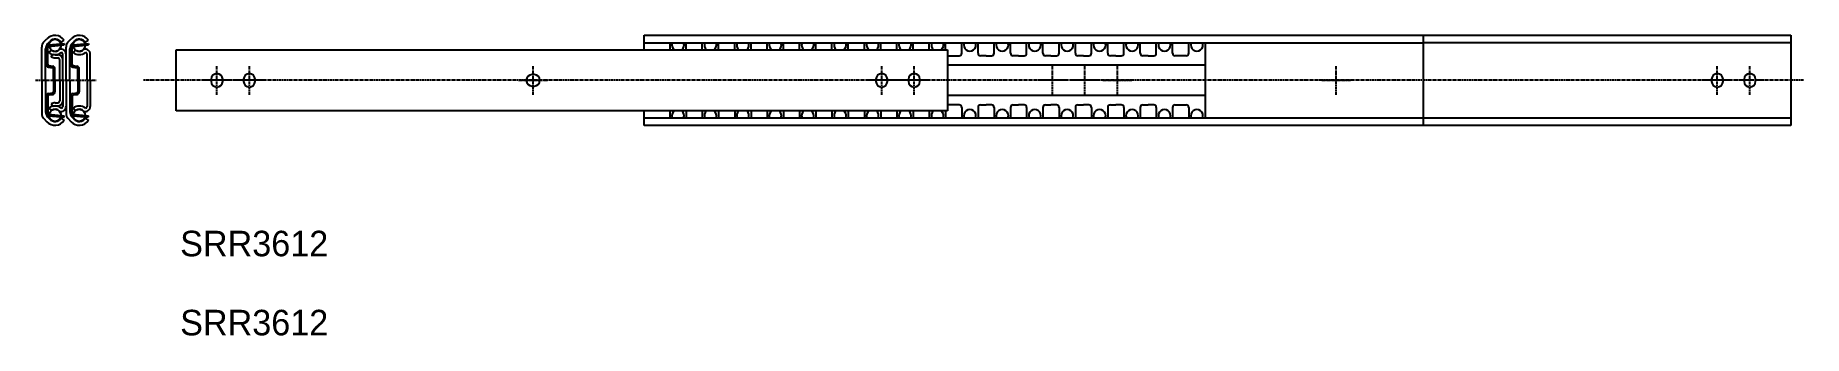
# Model space of a CAD drawing. Extents: x -47 to 646, y 10 to 128.
import ezdxf

# ---------------------------------------------------------------- set-up
doc = ezdxf.new("R2010")
doc.units = 0
doc.linetypes.add('CENTER', pattern=[2, 1.25, -0.25, 0.25, -0.25])
doc.layers.get('0').update_dxf_attribs({"linetype": 'CONTINUOUS'})
doc.layers.add('CENTER', color=1, linetype='CENTER')

msp = doc.modelspace()

# ---------------------------------------------------------------- linework, layer by layer
at = {"color": 7, "linetype": 'CONTINUOUS'}
for p, q in [((-43.45, 124.9), (-42.18, 126.27)), ((-41.93, 124.3), (-41.06, 125.23)), ((-36.63, 124.8), (-35.39, 125.69)), ((-33.95, 124.9), (-32.68, 126.27)), ((-32.43, 124.3), (-31.56, 125.23)), ((-27.13, 124.8), (-25.89, 125.69)), ((191.73, 127.65), (496.73, 127.65)), ((191.73, 122), (191.73, 127.65)), ((191.73, 124.65), (201.73, 124.65)), ((201.73, 124.65), (411.33, 124.65)), ((201.73, 124.65), (201.73, 122)), ((208.13, 122), (208.13, 124.65)), ((214.43, 122), (214.43, 124.65)), ((220.83, 122), (220.83, 124.65)), ((227.13, 122), (227.13, 124.65)), ((233.53, 122), (233.53, 124.65)), ((239.83, 122), (239.83, 124.65)), ((246.23, 122), (246.23, 124.65)), ((252.53, 122), (252.53, 124.65)), ((258.93, 122), (258.93, 124.65)), ((265.23, 122), (265.23, 124.65)), ((271.63, 122), (271.63, 124.65)), ((277.93, 122), (277.93, 124.65)), ((284.33, 122), (284.33, 124.65)), ((290.63, 122), (290.63, 124.65)), ((297.03, 122), (297.03, 124.65)), ((303.33, 122), (303.33, 124.65)), ((309.73, 122), (309.73, 124.65)), ((316.03, 120.6), (316.03, 124.65)), ((322.43, 120.6), (322.43, 124.65)), ((328.73, 120.6), (328.73, 124.65)), ((335.13, 120.6), (335.13, 124.65)), ((341.43, 120.6), (341.43, 124.65)), ((347.83, 120.6), (347.83, 124.65)), ((354.13, 120.6), (354.13, 124.65)), ((360.53, 120.6), (360.53, 124.65)), ((366.83, 120.6), (366.83, 124.65)), ((373.23, 120.6), (373.23, 124.65)), ((379.53, 120.6), (379.53, 124.65)), ((385.93, 120.6), (385.93, 124.65)), ((392.23, 120.6), (392.23, 124.65)), ((398.63, 120.6), (398.63, 124.65)), ((404.93, 120.6), (404.93, 124.65)), ((411.33, 124.65), (411.33, 95.35)), ((411.33, 124.65), (496.73, 124.65)), ((496.73, 127.65), (640.7, 127.65)), ((496.73, 127.65), (496.73, 92.35)), ((640.7, 124.65), (496.73, 124.65)), ((640.7, 127.65), (640.7, 92.35)), ((-44.19, 110), (-44.19, 123)), ((-44.19, 110), (-44.19, 123)), ((-42.67, 110), (-42.67, 122.41)), ((-42.41, 116.15), (-42.41, 122.94)), ((-41.81, 116.15), (-41.81, 122.94)), ((-41.5, 123.93), (-35.47, 124.5)), ((-41.45, 123.33), (-35.41, 123.9)), ((-41.4, 120.95), (-40.43, 121.8)), ((-40.52, 119.16), (-39.9, 120.22)), ((-38.96, 118.84), (-37.83, 118.8)), ((-38.91, 120.04), (-37.79, 120)), ((-37.16, 110), (-37.16, 118.1)), ((-35.96, 110), (-35.96, 120.24)), ((-35.96, 110), (-35.96, 120.24)), ((-35.96, 113.72), (-35.96, 118.1)), ((-35.41, 124.5), (-35.41, 123.9)), ((-34.69, 110), (-34.69, 123)), ((-34.69, 110), (-34.69, 123)), ((-34.69, 110), (-34.69, 120.24)), ((-34.69, 110), (-34.69, 120.24)), ((-34.69, 110), (-34.69, 120.24)), ((-33.17, 110), (-33.17, 122.41)), ((-32.91, 116.15), (-32.91, 122.94)), ((-32.31, 116.15), (-32.31, 122.94)), ((-32.01, 123.93), (-25.97, 124.5)), ((-31.95, 123.33), (-25.91, 123.9)), ((-31.9, 120.95), (-30.93, 121.8)), ((-26.46, 110), (-26.46, 120.24)), ((-26.46, 110), (-26.46, 120.24)), ((-26.46, 113.72), (-26.46, 118.1)), ((-25.91, 124.5), (-25.91, 123.9)), ((-25.19, 110), (-25.19, 120.24)), ((8.5, 122), (310.5, 122)), ((8.5, 98), (8.5, 122)), ((310.5, 122), (310.5, 98)), ((310.5, 119.6), (315.03, 119.6)), ((325.58, 119.6), (323.43, 119.6)), ((325.58, 119.6), (327.73, 119.6)), ((338.28, 119.6), (336.13, 119.6)), ((338.28, 119.6), (340.43, 119.6)), ((350.98, 119.6), (348.83, 119.6)), ((350.98, 119.6), (353.13, 119.6)), ((363.68, 119.6), (361.53, 119.6)), ((363.68, 119.6), (365.83, 119.6)), ((376.38, 119.6), (374.23, 119.6)), ((376.38, 119.6), (378.53, 119.6)), ((389.08, 119.6), (386.93, 119.6)), ((389.08, 119.6), (391.23, 119.6)), ((401.78, 119.6), (399.63, 119.6)), ((403.93, 119.6), (401.78, 119.6)), ((-41.55, 115.16), (-39.96, 114.93)), ((-41.47, 115.75), (-39.87, 115.52)), ((-39.61, 110), (-39.61, 114.53)), ((-39.01, 110), (-39.01, 114.53)), ((-35.96, 110), (-35.96, 113.72)), ((-32.05, 115.16), (-30.46, 114.93)), ((-31.97, 115.75), (-30.37, 115.52)), ((-30.11, 110), (-30.11, 114.53)), ((-29.51, 110), (-29.51, 114.53)), ((-26.46, 110), (-26.46, 113.72)), ((148.6, 112.25), (147.8, 112.25)), ((411.33, 116), (310.5, 116)), ((-44.19, 110), (-44.19, 97)), ((-44.19, 110), (-44.19, 97)), ((-42.67, 110), (-42.67, 97.59)), ((-41.55, 104.84), (-39.96, 105.07)), ((-41.47, 104.25), (-39.87, 104.48)), ((-39.61, 110), (-39.61, 105.47)), ((-39.01, 110), (-39.01, 105.47)), ((-37.16, 110), (-37.16, 101.9)), ((-35.96, 110), (-35.96, 99.76)), ((-35.96, 110), (-35.96, 99.76)), ((-35.96, 110), (-35.96, 106.29)), ((-35.96, 106.29), (-35.96, 101.9)), ((-34.69, 110), (-34.69, 97)), ((-34.69, 110), (-34.69, 97)), ((-34.69, 110), (-34.69, 99.76)), ((-34.69, 110), (-34.69, 99.76)), ((-34.69, 110), (-34.69, 99.76)), ((-33.17, 110), (-33.17, 97.59)), ((-32.05, 104.84), (-30.46, 105.07)), ((-31.97, 104.25), (-30.37, 104.48)), ((-30.11, 110), (-30.11, 105.47)), ((-29.51, 110), (-29.51, 105.47)), ((-26.46, 110), (-26.46, 99.76)), ((-26.46, 110), (-26.46, 99.76)), ((-26.46, 110), (-26.46, 106.29)), ((-26.46, 106.29), (-26.46, 101.9)), ((-25.19, 110), (-25.19, 99.76)), ((22.15, 110.4), (22.15, 109.6)), ((26.65, 109.6), (26.65, 110.4)), ((34.85, 110.4), (34.85, 109.6)), ((39.35, 109.6), (39.35, 110.4)), ((147.8, 107.75), (148.6, 107.75)), ((282.45, 110.4), (282.45, 109.6)), ((286.95, 109.6), (286.95, 110.4)), ((295.15, 110.4), (295.15, 109.6)), ((299.65, 109.6), (299.65, 110.4)), ((411.33, 104), (310.5, 104)), ((609.65, 110.4), (609.65, 109.6)), ((614.15, 109.6), (614.15, 110.4)), ((622.35, 110.4), (622.35, 109.6)), ((626.85, 109.6), (626.85, 110.4)), ((-42.41, 103.85), (-42.41, 97.06)), ((-41.81, 103.85), (-41.81, 97.06)), ((-41.4, 99.05), (-40.43, 98.2)), ((-40.52, 100.84), (-39.9, 99.78)), ((-38.96, 101.16), (-37.83, 101.2)), ((-38.91, 99.96), (-37.79, 100)), ((-32.91, 103.85), (-32.91, 97.06)), ((-32.31, 103.85), (-32.31, 97.06)), ((-31.9, 99.05), (-30.93, 98.2)), ((310.5, 98), (8.5, 98)), ((191.73, 92.35), (191.73, 98)), ((201.73, 98), (201.73, 95.35)), ((208.13, 98), (208.13, 95.35)), ((214.43, 98), (214.43, 95.35)), ((220.83, 98), (220.83, 95.35)), ((227.13, 98), (227.13, 95.35)), ((233.53, 98), (233.53, 95.35)), ((239.83, 98), (239.83, 95.35)), ((246.23, 98), (246.23, 95.35)), ((252.53, 98), (252.53, 95.35)), ((258.93, 98), (258.93, 95.35)), ((265.23, 98), (265.23, 95.35)), ((271.63, 98), (271.63, 95.35)), ((277.93, 98), (277.93, 95.35)), ((284.33, 98), (284.33, 95.35)), ((290.63, 98), (290.63, 95.35)), ((297.03, 98), (297.03, 95.35)), ((303.33, 98), (303.33, 95.35)), ((309.73, 98), (309.73, 95.35)), ((315.03, 100.4), (310.5, 100.4)), ((316.03, 99.4), (316.03, 95.35)), ((322.43, 99.4), (322.43, 95.35)), ((323.43, 100.4), (325.58, 100.4)), ((327.73, 100.4), (325.58, 100.4)), ((328.73, 99.4), (328.73, 95.35)), ((335.13, 99.4), (335.13, 95.35)), ((336.13, 100.4), (338.28, 100.4)), ((340.43, 100.4), (338.28, 100.4)), ((341.43, 99.4), (341.43, 95.35)), ((347.83, 99.4), (347.83, 95.35)), ((348.83, 100.4), (350.98, 100.4)), ((353.13, 100.4), (350.98, 100.4)), ((354.13, 99.4), (354.13, 95.35)), ((360.53, 99.4), (360.53, 95.35)), ((361.53, 100.4), (363.68, 100.4)), ((365.83, 100.4), (363.68, 100.4)), ((366.83, 99.4), (366.83, 95.35)), ((373.23, 99.4), (373.23, 95.35)), ((374.23, 100.4), (376.38, 100.4)), ((378.53, 100.4), (376.38, 100.4)), ((379.53, 99.4), (379.53, 95.35)), ((385.93, 99.4), (385.93, 95.35)), ((386.93, 100.4), (389.08, 100.4)), ((391.23, 100.4), (389.08, 100.4)), ((392.23, 99.4), (392.23, 95.35)), ((398.63, 99.4), (398.63, 95.35)), ((399.63, 100.4), (401.78, 100.4)), ((401.78, 100.4), (403.93, 100.4)), ((404.93, 99.4), (404.93, 95.35)), ((-43.45, 95.1), (-42.18, 93.73)), ((-41.93, 95.7), (-41.06, 94.77)), ((-41.51, 96.07), (-35.47, 95.5)), ((-41.45, 96.67), (-35.41, 96.1)), ((-36.63, 95.2), (-35.39, 94.31)), ((-35.41, 95.5), (-35.41, 96.1)), ((-33.95, 95.1), (-32.68, 93.73)), ((-32.43, 95.7), (-31.56, 94.77)), ((-32.01, 96.07), (-25.97, 95.5)), ((-31.95, 96.67), (-25.91, 96.1)), ((-27.13, 95.2), (-25.89, 94.31)), ((-25.91, 95.5), (-25.91, 96.1)), ((191.73, 95.35), (201.73, 95.35)), ((496.73, 92.35), (191.73, 92.35)), ((201.73, 95.35), (411.33, 95.35)), ((411.33, 95.35), (496.73, 95.35)), ((496.73, 95.35), (640.7, 95.35)), ((640.7, 92.35), (496.73, 92.35))]:
    msp.add_line(p, q, dxfattribs=at)
for centre in [(-39.01, 123.75), (-29.51, 123.75), (-39.01, 96.25), (-29.51, 96.25)]:
    msp.add_circle(centre, 2.38, dxfattribs=at)
for centre, radius, start, end in [((-41.4, 123), 2.79, 137.2011, 179.9998), ((-39.01, 123.33), 4.32, 33.0728, 137.199), ((-39.01, 123.33), 2.8, 31.65078, 137.2018), ((-31.9, 123), 2.79, 137.2012, 179.9998), ((-29.51, 123.33), 4.32, 33.07207, 137.1988), ((-29.51, 123.33), 2.8, 31.64973, 137.2015), ((204.93, 123.8), 2.38, 159.07517, 229.13931), ((204.93, 123.8), 2.38, 310.86069, 20.92483), ((217.63, 123.8), 2.38, 159.07517, 229.13931), ((217.63, 123.8), 2.38, 310.86069, 20.92483), ((230.33, 123.8), 2.38, 159.07517, 229.13931), ((230.33, 123.8), 2.38, 310.86069, 20.92483), ((243.03, 123.8), 2.38, 159.07517, 229.13931), ((243.03, 123.8), 2.38, 310.86069, 20.92483), ((255.73, 123.8), 2.38, 159.07517, 229.13931), ((255.73, 123.8), 2.38, 310.86069, 20.92483), ((268.43, 123.8), 2.38, 159.07517, 229.13931), ((268.43, 123.8), 2.38, 310.86069, 20.92483), ((281.13, 123.8), 2.38, 159.07517, 229.13931), ((281.13, 123.8), 2.38, 310.86069, 20.92483), ((293.83, 123.8), 2.38, 159.07517, 229.13931), ((293.83, 123.8), 2.38, 310.86069, 20.92483), ((306.53, 123.8), 2.38, 159.07517, 229.13931), ((306.53, 123.8), 2.38, 310.86069, 20.92483), ((319.23, 123.8), 2.38, 159.07517, 20.92483), ((331.93, 123.8), 2.38, 159.07517, 20.92483), ((344.63, 123.8), 2.38, 159.07517, 20.92483), ((357.33, 123.8), 2.38, 159.07517, 20.92483), ((370.03, 123.8), 2.38, 159.07517, 20.92483), ((382.73, 123.8), 2.38, 159.07517, 20.92483), ((395.43, 123.8), 2.38, 159.07517, 20.92483), ((408.13, 123.8), 2.38, 159.07517, 20.92483), ((-39.88, 122.41), 2.79, 137.19709, 180.00343), ((-41.41, 122.94), 1, 95.3513, 179.9995), ((-41.41, 122.94), 0.4, 95.3581, 179.9987), ((-39.01, 123.75), 3.68, 229.50109, 310.91789), ((-38.76, 123.74), 4.9, 249.0227, 267.7341), ((-39.01, 123.75), 2.41, 233.9298, 319.49143), ((-38.76, 123.74), 3.7, 252.1337, 267.7341), ((-37.86, 118.1), 0.7, 359.98424, 87.73957), ((-37.86, 118.1), 1.9, 0, 87.73434), ((-36.69, 120.24), 2, 0, 104.11258), ((-36.69, 120.24), 0.73, 0.00933, 82.8914), ((-30.38, 122.41), 2.79, 137.19641, 180.00469), ((-31.91, 122.94), 1, 95.3513, 179.9995), ((-31.91, 122.94), 0.4, 95.3574, 179.9987), ((-29.51, 123.75), 3.68, 229.50217, 310.91789), ((-29.51, 123.75), 2.41, 233.9299, 319.4979), ((-27.19, 120.24), 2, 0, 104.10787), ((-27.19, 120.24), 0.73, 0.01475, 82.89588), ((315.03, 120.6), 1, 270, 0), ((323.43, 120.6), 1, 180, 270), ((327.73, 120.6), 1, 270, 0), ((336.13, 120.6), 1, 180, 270), ((340.43, 120.6), 1, 270, 0), ((348.83, 120.6), 1, 180, 270), ((353.13, 120.6), 1, 270, 0), ((361.53, 120.6), 1, 180, 270), ((365.83, 120.6), 1, 270, 0), ((374.23, 120.6), 1, 180, 270), ((378.53, 120.6), 1, 270, 0), ((386.93, 120.6), 1, 180, 270), ((391.23, 120.6), 1, 270, 0), ((399.63, 120.6), 1, 180, 270), ((403.93, 120.6), 1, 270, 0), ((-41.41, 116.15), 1, 180, 261.8742), ((-41.41, 116.15), 0.4, 179.9987, 261.8919), ((-40.01, 114.53), 0.4, 0.0013, 81.8926), ((-40.01, 114.53), 1, 0, 81.8735), ((-31.91, 116.15), 1, 180, 261.874), ((-31.91, 116.15), 0.4, 179.9987, 261.8926), ((-30.51, 114.53), 0.4, 0.0013, 81.893), ((-30.51, 114.53), 1, 0, 81.8732), ((24.4, 110.4), 2.25, 0, 180), ((37.1, 110.4), 2.25, 0, 180), ((147.8, 110), 2.25, 90, 270), ((148.6, 110), 2.25, 270, 90), ((284.7, 110.4), 2.25, 0, 180), ((297.4, 110.4), 2.25, 0, 180), ((611.9, 110.4), 2.25, 0, 180), ((624.6, 110.4), 2.25, 0, 180), ((-41.41, 103.85), 1, 98.1263, 179.9995), ((-41.41, 103.85), 0.4, 98.1049, 179.9987), ((-40.01, 105.47), 0.4, 278.1056, 0.0013), ((-40.01, 105.47), 1, 278.1265, 0.0005), ((-31.91, 103.85), 1, 98.126, 179.9995), ((-31.91, 103.85), 0.4, 98.1052, 179.9987), ((-30.51, 105.47), 0.4, 278.1054, 0.0013), ((-30.51, 105.47), 1, 278.1263, 0.0005), ((24.4, 109.6), 2.25, 180, 0), ((37.1, 109.6), 2.25, 180, 0), ((284.7, 109.6), 2.25, 180, 0), ((297.4, 109.6), 2.25, 180, 0), ((611.9, 109.6), 2.25, 180, 0), ((624.6, 109.6), 2.25, 180, 0), ((-41.4, 97), 2.79, 180, 222.8005), ((-39.88, 97.59), 2.79, 180, 222.8007), ((-41.41, 97.06), 1, 180, 264.6492), ((-41.41, 97.06), 0.4, 179.9987, 264.6404), ((-39.01, 96.25), 3.68, 49.08106, 130.49926), ((-38.76, 96.26), 4.9, 92.2659, 110.97679), ((-39.01, 96.25), 2.41, 40.50683, 126.0686), ((-38.76, 96.26), 3.7, 92.2659, 107.8664), ((-37.86, 101.9), 0.7, 272.2681, 359.9995), ((-37.86, 101.9), 1.9, 272.2682, 0.0003), ((-36.69, 99.76), 2, 255.88772, 0.0003), ((-36.69, 99.76), 0.73, 277.11372, 359.98856), ((-31.9, 97), 2.79, 180, 222.8005), ((-30.38, 97.59), 2.79, 180, 222.8006), ((-31.91, 97.06), 1, 180, 264.6491), ((-31.91, 97.06), 0.4, 179.9987, 264.6401), ((-29.51, 96.25), 3.68, 49.08109, 130.4979), ((-29.51, 96.25), 2.41, 40.5045, 126.0686), ((-27.19, 99.76), 2, 255.88972, 0.0003), ((-27.19, 99.76), 0.73, 277.1083, 0.0007), ((204.93, 96.2), 2.38, 130.86069, 200.92483), ((204.93, 96.2), 2.38, 339.07517, 49.13931), ((217.63, 96.2), 2.38, 130.86069, 200.92483), ((217.63, 96.2), 2.38, 339.07517, 49.13931), ((230.33, 96.2), 2.38, 130.86069, 200.92483), ((230.33, 96.2), 2.38, 339.07517, 49.13931), ((243.03, 96.2), 2.38, 130.86069, 200.92483), ((243.03, 96.2), 2.38, 339.07517, 49.13931), ((255.73, 96.2), 2.38, 130.86069, 200.92483), ((255.73, 96.2), 2.38, 339.07517, 49.13931), ((268.43, 96.2), 2.38, 130.86069, 200.92483), ((268.43, 96.2), 2.38, 339.07517, 49.13931), ((281.13, 96.2), 2.38, 130.86069, 200.92483), ((281.13, 96.2), 2.38, 339.07517, 49.13931), ((293.83, 96.2), 2.38, 130.86069, 200.92483), ((293.83, 96.2), 2.38, 339.07517, 49.13931), ((306.53, 96.2), 2.38, 130.86069, 200.92483), ((306.53, 96.2), 2.38, 339.07517, 49.13931), ((315.03, 99.4), 1, 0, 90), ((319.23, 96.2), 2.38, 339.07517, 200.92483), ((323.43, 99.4), 1, 90, 180), ((327.73, 99.4), 1, 0, 90), ((331.93, 96.2), 2.38, 339.07517, 200.92483), ((336.13, 99.4), 1, 90, 180), ((340.43, 99.4), 1, 0, 90), ((344.63, 96.2), 2.38, 339.07517, 200.92483), ((348.83, 99.4), 1, 90, 180), ((353.13, 99.4), 1, 0, 90), ((357.33, 96.2), 2.38, 339.07517, 200.92483), ((361.53, 99.4), 1, 90, 180), ((365.83, 99.4), 1, 0, 90), ((370.03, 96.2), 2.38, 339.07517, 200.92483), ((374.23, 99.4), 1, 90, 180), ((378.53, 99.4), 1, 0, 90), ((382.73, 96.2), 2.38, 339.07517, 200.92483), ((386.93, 99.4), 1, 90, 180), ((391.23, 99.4), 1, 0, 90), ((395.43, 96.2), 2.38, 339.07517, 200.92483), ((399.63, 99.4), 1, 90, 180), ((403.93, 99.4), 1, 0, 90), ((408.13, 96.2), 2.38, 339.07517, 200.92483), ((-39.01, 96.67), 4.32, 222.8006, 326.9272), ((-39.01, 96.67), 2.8, 222.7996, 328.35066), ((-29.51, 96.67), 4.32, 222.8007, 326.9282), ((-29.51, 96.67), 2.8, 222.7998, 328.35219)]:
    msp.add_arc(centre, radius, start, end, dxfattribs=at)
at = {"layer": 'CENTER', "color": 1, "linetype": 'CENTER'}
for p, q in [((24.4, 104.35), (24.4, 115.65)), ((37.1, 104.35), (37.1, 115.65)), ((148.2, 104.35), (148.2, 115.65)), ((284.7, 104.35), (284.7, 115.65)), ((297.4, 104.35), (297.4, 115.65)), ((351.6, 104.35), (351.6, 115.65)), ((364.3, 104.35), (364.3, 115.65)), ((377, 104.35), (377, 115.65)), ((462.7, 104.35), (462.7, 115.65)), ((611.9, 104.35), (611.9, 115.65)), ((624.6, 104.35), (624.6, 115.65)), ((-46.69, 110), (-22.69, 110)), ((645.7, 110), (-4.54, 110)), ((30.05, 110), (18.75, 110)), ((42.75, 110), (31.45, 110)), ((142.55, 110), (153.85, 110)), ((290.35, 110), (279.05, 110)), ((303.05, 110), (291.75, 110)), ((357.25, 110), (345.95, 110)), ((369.95, 110), (358.65, 110)), ((371.35, 110), (382.65, 110)), ((457.05, 110), (468.35, 110)), ((617.55, 110), (606.25, 110)), ((630.25, 110), (618.95, 110))]:
    msp.add_line(p, q, dxfattribs=at)

# ---------------------------------------------------------------- texts
at = {"color": 7, "linetype": 'CONTINUOUS'}
for p in [(10, 41), (10, 10)]:
    msp.add_text('SRR3612', height=10, dxfattribs=at).set_placement(p)

doc.saveas('drawing.dxf')
